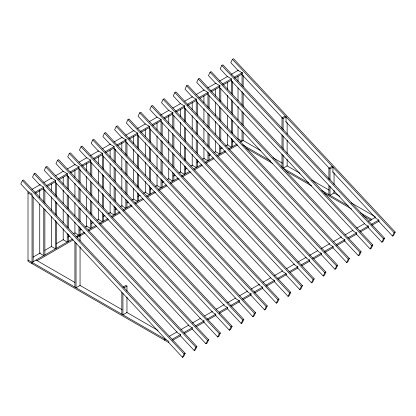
<?xml version="1.0" encoding="UTF-8"?>
<svg xmlns="http://www.w3.org/2000/svg" width="416" height="416" viewBox="0 0 416 416"><rect width="100%" height="100%" fill="white"/><g stroke="black" fill="none" stroke-linecap="round" stroke-linejoin="round"><path stroke-width="0.62" d="M28.012 191.662L28.012 261.31L168.75 342.571L182.499 357.313L183.602 356.678L185.188 353.314L23.488 179.936L22.386 180.57L20.8 183.934L28.012 191.662L32.042 193.991L32.042 263.64M43.768 189.218L177.913 333.044L180.476 334.526L180.476 335.795L194.23 350.542L195.328 349.908L196.919 346.544L35.214 173.165L34.117 173.8L32.526 177.164L39.738 184.891L43.768 187.221L43.768 202.041M55.5 182.442L189.644 326.274L192.208 327.756L192.208 329.025L205.956 343.772L207.059 343.132L208.645 339.773L46.946 166.395L45.843 167.029L44.257 170.388L51.464 178.121L55.5 180.45L55.5 195.27M67.226 175.672L201.37 319.504L203.934 320.986L203.934 322.254L217.688 336.996L218.785 336.362L220.376 333.003L58.672 159.624L57.574 160.259L55.983 163.618L63.196 171.35L67.226 173.68L67.226 188.5M78.957 168.901L213.096 312.733L215.665 314.215L215.665 315.484L229.414 330.226L230.516 329.592L232.102 326.232L70.403 152.849L69.3 153.488L67.714 156.848L74.922 164.58L78.957 166.904L78.957 181.724M90.683 162.131L224.827 305.963L227.391 307.445L227.391 308.714L241.145 323.456L242.242 322.821L243.833 319.457L82.129 146.078L81.032 146.713L79.44 150.077L86.653 157.81L90.683 160.134L90.683 174.954M102.414 155.36L236.553 299.187L239.122 300.669L239.122 301.943L252.871 316.685L253.973 316.051L255.559 312.686L93.86 139.308L92.758 139.942L91.172 143.307L98.379 151.034L102.414 153.364L102.414 168.184M114.14 148.59L248.284 292.417L250.848 293.899L250.848 295.168L264.602 309.915L265.699 309.28L267.285 305.916L105.586 132.538L104.489 133.172L102.898 136.536L110.11 144.264L114.14 146.593L114.14 161.413M125.866 141.814L260.01 285.646L262.579 287.128L262.579 288.397L276.328 303.144L277.425 302.505L279.016 299.146L117.317 125.767L116.215 126.402L114.629 129.761L121.836 137.493L125.866 139.823L125.866 154.643M137.597 135.044L271.742 278.876L274.305 280.358L274.305 281.627L288.054 296.369L289.156 295.734L290.742 292.375L129.043 118.997L127.946 119.631L126.355 122.99L133.567 130.723L137.597 133.047L137.597 147.872M149.323 128.274L283.468 272.106L286.036 273.588L286.036 274.856L299.785 289.598L300.882 288.964L302.474 285.605L140.769 112.221L139.672 112.856L138.086 116.22L145.293 123.952L149.323 126.277L149.323 141.097M161.054 121.503L295.199 265.335L297.762 266.812L297.762 268.086L311.511 282.828L312.614 282.194L314.2 278.829L152.5 105.451L151.398 106.085L149.812 109.45L157.024 117.182L161.054 119.506L161.054 134.326M172.78 114.733L306.925 258.56L309.488 260.042L309.488 261.31L323.242 276.058L324.34 275.423L325.931 272.059L164.226 98.68L163.129 99.315L161.538 102.679L168.75 110.406L172.78 112.736L172.78 127.556M184.512 107.957L318.656 251.789L321.22 253.271L321.22 254.54L334.968 269.287L336.071 268.653L337.657 265.288L175.958 91.91L174.855 92.544L173.269 95.909L180.476 103.636L184.512 105.966L184.512 121.43M196.238 101.187L330.382 245.019L332.946 246.501L332.946 247.77L346.7 262.512L347.797 261.877L349.388 258.518L187.684 85.14L186.586 85.774L184.995 89.133L192.208 96.866L196.238 99.195L196.238 114.015M207.969 94.416L342.108 238.248L344.677 239.73L344.677 240.999L358.426 255.741L359.528 255.107L361.114 251.748L199.415 78.369L198.312 79.004L196.726 82.363L203.934 90.095L207.969 92.42L207.969 107.245M219.695 87.646L353.839 231.478L356.403 232.96L356.403 234.229L370.157 248.971L371.254 248.336L372.845 244.972L211.141 71.594L210.044 72.228L208.452 75.592L215.665 83.325L219.695 85.649L219.695 100.469M231.426 80.876L365.565 224.708L368.134 226.184L368.134 227.458L381.883 242.2L382.985 241.566L384.571 238.202L222.872 64.823L221.77 65.458L220.184 68.822L227.391 76.549L231.426 78.879L231.426 93.699M332.639 171.865L376.194 218.566L378.763 220.048L378.763 221.317L392.512 236.064L393.614 235.43L395.2 232.066L233.501 58.687L232.398 59.322L230.812 62.686L238.02 70.413L242.055 72.743L242.055 85.628M182.499 357.313L184.09 353.948L185.188 353.314M194.23 350.542L195.816 347.178L196.919 346.544M205.956 343.772L207.548 340.408L208.645 339.773M217.688 336.996L219.274 333.637L220.376 333.003M229.414 330.226L231.005 326.867L232.102 326.232M241.145 323.456L242.731 320.091L243.833 319.457M252.871 316.685L254.462 313.321L255.559 312.686M264.602 309.915L266.188 306.55L267.285 305.916M276.328 303.144L277.914 299.78L279.016 299.146M288.054 296.369L289.645 293.01L290.742 292.375M299.785 289.598L301.371 286.239L302.474 285.605M311.511 282.828L313.102 279.464L314.2 278.829M323.242 276.058L324.828 272.693L325.931 272.059M334.968 269.287L336.56 265.923L337.657 265.288M346.7 262.512L348.286 259.152L349.388 258.518M358.426 255.741L360.017 252.382L361.114 251.748M370.157 248.971L371.743 245.612L372.845 244.972M381.883 242.2L383.474 238.836L384.571 238.202M392.512 236.064L394.103 232.7L395.2 232.066M31.938 189.394L40.362 184.532M43.732 182.588L51.589 178.048M55.52 175.781L63.383 171.241M67.314 168.974L75.171 164.434M79.102 162.167L86.965 157.628M90.334 155.683L98.753 150.821M102.123 148.876L110.547 144.014M113.916 142.069L122.335 137.207M125.705 135.262L134.129 130.4M137.493 128.456L145.356 123.916M149.287 121.644L157.149 117.109M160.514 115.164L168.938 110.302M172.869 108.03L180.726 103.49M184.657 101.223L192.52 96.684M195.889 94.739L204.308 89.877M207.678 87.932L216.102 83.07M219.471 81.125L227.89 76.263M231.26 74.318L238.56 70.106M34.85 192.369L43.831 187.184M46.639 185.562L55.624 180.378M57.871 179.083L67.413 173.571M70.221 171.948L79.206 166.764M81.453 165.464L90.995 159.957M93.241 158.657L102.788 153.145M105.03 151.85L114.015 146.666M116.823 145.044L126.365 139.532M128.612 138.237L137.597 133.047M140.405 131.43L149.386 126.24M152.194 124.623L161.179 119.434M163.987 117.816L172.968 112.627M175.214 111.332L184.761 105.82M187.569 104.198L196.55 99.013M198.796 97.718L208.343 92.206M210.59 90.912L220.132 85.4M222.378 84.1L231.364 78.915M234.166 77.293L242.59 72.431M35.412 193.315L43.831 188.453M47.2 186.508L55.624 181.646M58.994 179.702L67.413 174.84M70.782 172.895L79.206 168.033M82.571 166.088L90.995 161.226M94.364 159.281L102.788 154.419M105.591 152.797L114.015 147.935M117.946 145.662L126.365 140.8M129.173 139.183L138.159 133.994M140.967 132.376L149.386 127.514M152.755 125.57L161.179 120.702M164.549 118.758L172.968 113.896M176.337 111.951L184.761 107.089M187.569 105.472L196.55 100.282M199.919 98.337L208.343 93.475M211.151 91.853L220.132 86.668M222.94 85.046L231.364 80.184M234.728 78.239L242.59 73.7M33.062 257.124L40.362 252.912M44.855 250.318L51.589 246.428M56.644 243.511L63.383 239.621M67.876 237.026L69.56 236.054M73.486 233.787L75.171 232.814M79.664 230.22L81.349 229.247M85.28 226.98L86.965 226.008M91.458 223.413L93.142 222.44M97.068 220.173L98.753 219.201M103.246 216.606L104.931 215.634M108.3 213.689L110.547 212.394M115.034 209.799L116.719 208.827M120.65 206.554L122.335 205.582M126.828 202.992L128.513 202.02M131.882 200.075L133.567 199.103L137.597 201.427L137.597 193.04M138.055 196.508L140.301 195.213M143.671 193.268L145.917 191.968M150.41 189.379L151.533 188.729M155.464 186.462L157.149 185.489M162.198 182.567L163.883 181.594M167.253 179.65L168.938 178.677M173.43 176.088L175.115 175.115M179.046 172.843L180.726 171.87M185.219 169.281L186.904 168.308M190.835 166.036L192.52 165.064M197.012 162.469L198.697 161.496M202.623 159.229L204.308 158.257M208.801 155.662L210.486 154.69M213.855 152.745L215.54 151.772M220.594 148.855L222.279 147.883M225.644 145.938L227.89 144.643M232.383 142.048L234.068 141.076M76.024 236.824L78.957 235.134L80.054 235.768L80.054 240.926M282.001 128.866L282.001 117.905L284.934 116.21L286.036 116.844L286.036 121.893M32.042 262.371L72.467 239.034M76.398 236.761L84.256 232.222M88.187 229.954L96.049 225.415M99.419 223.47L107.838 218.608M111.207 216.663L119.631 211.801M123.001 209.856L131.42 204.994M134.789 203.05L142.652 198.51M146.583 196.243L154.44 191.703M158.371 189.436L166.234 184.896M170.16 182.629L178.022 178.09M181.392 176.145L189.816 171.283M193.742 169.016L201.604 164.476M204.974 162.531L213.392 157.669M216.762 155.724L225.186 150.862M228.556 148.918L236.974 144.05M240.344 142.106L243.152 140.488L260.582 150.55M77.121 237.458L80.054 235.768M282.001 117.905L283.104 118.539L286.036 116.844M37.097 260.723L73.029 239.975M79.768 236.085L84.817 233.168M88.748 230.901L96.611 226.361M100.542 224.094L108.399 219.554M112.33 217.287L120.193 212.748M123.562 210.803L131.981 205.941M135.351 203.996L143.775 199.134M147.701 196.862L155.563 192.327M158.933 190.382L166.795 185.843M170.721 183.576L179.145 178.708M182.515 176.764L190.934 171.902M194.303 169.957L202.166 165.422M206.097 163.15L213.954 158.61M217.885 156.343L225.748 151.804M229.679 149.536L237.536 144.997M122.938 287.149L125.866 285.459L126.968 286.094L126.968 291.247M328.916 179.187L328.916 168.23L331.848 166.535L332.946 167.17L332.946 172.198M124.036 287.784L126.968 286.094M328.916 168.23L330.018 168.865L332.946 167.17M169.208 336.378L177.07 331.838M181.002 329.571L188.864 325.031M192.228 323.086L200.652 318.224M204.584 315.957L212.441 311.418M216.372 309.15L224.234 304.611M227.604 302.666L235.461 298.126M239.392 295.859L247.816 290.997M251.186 289.052L259.605 284.19M262.974 282.246L270.837 277.706M274.206 275.761L282.625 270.899M286.556 268.627L294.419 264.092M297.788 262.148L306.207 257.286M309.577 255.341L317.439 250.801M321.365 248.529L329.789 243.667M333.159 241.722L341.578 236.86M344.947 234.915L352.81 230.376M356.741 228.108L364.598 223.569M368.529 221.302L375.326 217.381M172.12 339.352L180.539 334.49M183.908 332.545L192.332 327.683M195.14 326.066L204.121 320.876M206.929 319.254L215.914 314.07M219.284 312.125L227.703 307.263M230.511 305.64L239.496 300.456M242.304 298.834L251.285 293.649M254.093 292.027L262.517 287.165M265.881 285.22L274.305 280.358M277.675 278.413L286.099 273.551M288.902 271.929L297.887 266.744M301.257 264.8L309.676 259.938M312.484 258.315L321.469 253.126M324.277 251.508L333.258 246.319M336.066 244.702L345.051 239.512M347.859 237.895L356.84 232.705M359.648 231.083L368.633 225.898M371.441 224.276L378.737 220.064M172.682 340.298L180.539 335.759M184.47 333.492L192.332 328.952M196.264 326.685L204.121 322.145M208.052 319.878L215.914 315.338M219.284 313.394L227.703 308.532M231.634 306.264L239.496 301.725M242.866 299.78L251.285 294.918M254.654 292.973L262.517 288.434M266.443 286.166L274.867 281.304M278.236 279.36L286.66 274.498M290.025 272.553L297.887 268.013M301.818 265.741L309.676 261.206M313.607 258.934L321.469 254.4M324.839 252.455L333.258 247.588M336.627 245.643L345.051 240.781M348.982 238.514L356.84 233.974M360.209 232.029L368.633 227.167M372.003 225.222L379.298 221.01M272.948 157.69L282.506 163.207M287.004 165.802L299.936 173.269M311.74 180.086L329.165 190.148M333.663 192.743L339.851 196.316M351.094 202.805L375.268 216.762M242.492 144.763L270.603 160.992M308.833 183.061L282.001 167.57L282.001 154.024M321.76 190.528L348.187 205.785M360.552 212.924L371.8 219.414M245.866 147.982L272.854 163.561M285.782 171.023L311.641 185.957M324.012 193.097L351.556 208.998M362.804 215.493L371.233 220.36M28.012 192.936L32.042 195.26M36.072 260.042L74.864 282.438M79.924 285.36L122.091 309.702M126.584 312.302L158.07 330.476M28.012 260.042L168.75 341.297L168.75 342.571M232.398 59.322L394.103 232.7M242.055 74.74L282.266 117.853M285.797 121.644L329.103 168.074M221.77 65.458L383.474 238.836M210.044 72.228L371.743 245.612M198.312 79.004L360.017 252.382M186.586 85.774L348.286 259.152M174.855 92.544L336.56 265.923M163.129 99.315L324.828 272.693M151.398 106.085L313.102 279.464M139.672 112.856L301.371 286.239M127.946 119.631L289.645 293.01M116.215 126.402L277.914 299.78M104.489 133.172L266.188 306.55M92.758 139.942L254.462 313.321M81.032 146.713L242.731 320.091M69.3 153.488L231.005 326.867M57.574 160.259L219.274 333.637M45.843 167.029L207.548 340.408M34.117 173.8L195.816 347.178M22.386 180.57L184.09 353.948M32.042 195.988L166.187 339.82M334.048 172.858L334.048 184.532M334.048 190.372L334.048 192.967L330.018 195.291L330.018 186.269M330.018 168.865L330.018 179.821M328.916 185.635L328.916 194.657M287.134 122.554L287.134 134.191M287.134 140.015L287.134 153.592M287.134 159.411L287.134 165.88L283.104 168.21L283.104 155.308M283.104 118.539L283.104 130.151M283.104 135.954L283.104 149.5M282.001 134.675L282.001 147.576M243.152 75.312L243.152 86.928M243.152 93.382L243.152 106.933M243.152 112.741L243.152 125.648M243.152 132.101L243.152 140.488M242.055 91.437L242.055 104.988M242.055 111.441L242.055 124.342M242.055 130.151L242.055 141.123L238.02 138.793L238.02 126.532M238.02 76.201L238.02 81.364M238.02 87.818L238.02 100.724M238.02 106.532L238.02 120.084M232.523 81.448L232.523 94.999M232.523 100.807L232.523 114.358M232.523 120.167L232.523 133.718M232.523 139.526L232.523 146.624M231.426 99.507L231.426 113.058M231.426 118.867L231.426 132.418M231.426 138.226L231.426 147.259L227.391 144.929L227.391 133.962M227.391 82.337L227.391 89.435M227.391 95.243L227.391 108.794M227.391 115.248L227.391 128.154M220.797 88.223L220.797 101.774M220.797 108.228L220.797 121.129M220.797 126.937L220.797 140.488M220.797 146.942L220.797 153.395M219.695 106.922L219.695 119.829M219.695 125.637L219.695 139.188M219.695 145.642L219.695 154.029L215.665 151.7L215.665 140.733M215.665 89.107L215.665 96.205M215.665 102.014L215.665 115.565M215.665 121.373L215.665 134.28M209.066 95.638L209.066 108.545M209.066 114.353L209.066 127.904M209.066 134.352L209.066 147.259M209.066 153.067L209.066 160.165M207.969 113.048L207.969 126.599M207.969 133.052L207.969 145.959M207.969 151.767L207.969 160.8L203.934 158.475L203.934 147.503M203.934 95.883L203.934 102.981M203.934 108.784L203.934 122.335M203.934 128.144L203.934 141.695M197.34 101.764L197.34 115.315M197.34 121.124L197.34 134.675M197.34 140.483L197.34 154.034M197.34 159.838L197.34 166.936M196.238 120.468L196.238 134.02M196.238 139.823L196.238 152.729M196.238 159.182L196.238 167.57L192.208 165.246L192.208 154.274M192.208 102.653L192.208 109.751M192.208 115.56L192.208 129.111M192.208 134.914L192.208 148.465M185.609 108.534L185.609 122.086M185.609 127.894L185.609 141.445M185.609 147.254L185.609 160.805M185.609 166.613L185.609 173.711M184.512 127.239L184.512 140.145M184.512 145.954L184.512 160.15M184.512 165.953L184.512 174.346L180.476 172.016L180.476 161.044M180.476 109.424L180.476 116.522M180.476 122.33L180.476 135.881M180.476 142.334L180.476 155.241M173.883 115.305L173.883 128.856M173.883 135.309L173.883 148.216M173.883 154.024L173.883 167.575M173.883 173.384L173.883 180.482M172.78 133.364L172.78 146.916M172.78 152.724L172.78 166.275M172.78 172.084L172.78 181.116L168.75 178.786L168.75 168.464M168.75 115.549L168.75 123.292M168.75 129.745L168.75 142.652M168.75 148.46L168.75 162.011M164.72 338.972L164.72 340.241M162.152 122.725L162.152 135.626M162.152 141.435L162.152 154.986M162.152 161.439L162.152 174.346M162.152 180.154L162.152 187.252M161.054 140.135L161.054 153.686M161.054 159.494L161.054 173.046M161.054 178.854L161.054 187.886L157.024 185.557L157.024 174.59M157.024 122.964L157.024 130.062M157.024 135.871L157.024 149.422M157.024 155.23L157.024 168.782M150.426 128.851L150.426 142.402M150.426 148.855L150.426 161.756M150.426 167.565L150.426 181.116M150.426 187.569L150.426 194.022M149.323 146.905L149.323 160.456M149.323 166.91L149.323 179.816M149.323 185.624L149.323 194.657L145.293 192.332L145.293 181.36M145.293 129.74L145.293 136.838M145.293 142.641L145.293 156.192M145.293 162.001L145.293 175.552M138.694 135.621L138.694 149.172M138.694 154.981L138.694 168.532M138.694 174.335L138.694 187.886M138.694 193.695L138.694 200.793M137.597 154.326L137.597 167.227M137.597 173.035L137.597 186.586M133.567 136.51L133.567 143.608M133.567 149.417L133.567 162.963M133.567 169.416L133.567 182.322M133.567 188.131L133.567 199.103M126.968 142.392L126.968 155.943M126.968 161.751L126.968 175.302M126.968 181.111L126.968 194.662M126.968 200.465L126.968 207.563M126.968 297.05L126.968 312.52L122.938 314.85L122.938 293.446M125.866 161.096L125.866 174.002M125.866 180.456L125.866 193.357M125.866 199.165L125.866 208.203L121.836 205.873L121.836 195.546M121.836 142.636L121.836 150.379M121.836 156.832L121.836 169.738M121.836 175.547L121.836 189.093M121.836 292.266L121.836 314.215M115.237 149.162L115.237 162.713M115.237 168.522L115.237 182.073M115.237 187.881L115.237 201.432M115.237 207.241L115.237 214.339M114.14 167.222L114.14 180.773M114.14 186.581L114.14 200.132M114.14 205.936L114.14 214.973L110.11 212.644L110.11 201.672M110.11 150.051L110.11 157.149M110.11 163.602L110.11 176.509M110.11 182.962L110.11 195.868M103.511 155.932L103.511 169.484M103.511 175.292L103.511 188.843M103.511 194.652L103.511 208.203M103.511 214.011L103.511 221.109M102.414 173.992L102.414 187.543M102.414 193.352L102.414 206.903M102.414 212.711L102.414 221.744L98.379 219.414L98.379 208.447M98.379 156.822L98.379 163.92M98.379 169.728L98.379 183.279M98.379 189.088L98.379 202.639M91.785 162.708L91.785 176.259M91.785 182.707L91.785 195.614M91.785 201.422L91.785 214.973M91.785 221.426L91.785 227.88M90.683 181.407L90.683 194.314M90.683 200.122L90.683 213.673M90.683 220.126L90.683 228.514L86.653 226.184L86.653 215.218M86.653 163.592L86.653 170.69M86.653 176.498L86.653 190.05M86.653 195.858L86.653 209.409M80.054 169.478L80.054 183.03M80.054 188.838L80.054 201.739M80.054 208.192L80.054 221.744M80.054 227.552L80.054 234.65M80.054 246.73L80.054 285.433L76.024 287.763L76.024 243.147M78.957 187.533L78.957 201.084M78.957 207.537L78.957 220.444M78.957 226.252L78.957 235.284L74.922 232.96L74.922 221.988M74.922 170.368L74.922 177.466M74.922 183.269L74.922 196.82M74.922 202.628L74.922 216.18M74.922 241.966L74.922 287.128M68.328 176.249L68.328 189.8M68.328 195.608L68.328 209.16M68.328 214.963L68.328 227.869M68.328 234.322L68.328 241.42M67.226 194.953L67.226 208.504M67.226 214.308L67.226 227.214M67.226 233.667L67.226 242.055L63.196 239.73L63.196 228.758M63.196 177.138L63.196 184.236M63.196 190.044L63.196 203.596M63.196 209.399L63.196 222.95M56.597 183.019L56.597 196.57M56.597 202.379L56.597 215.93M56.597 221.738L56.597 248.191M55.5 201.079L55.5 214.63M55.5 220.433L55.5 248.83L51.464 246.501L51.464 216.819M51.464 183.908L51.464 191.006M51.464 196.815L51.464 210.366M44.871 189.79L44.871 203.341M44.871 209.149L44.871 254.966M43.768 208.494L43.768 255.601L39.738 253.271L39.738 204.23M39.738 190.034L39.738 197.777M33.14 197.21L33.14 261.737"/></g></svg>
